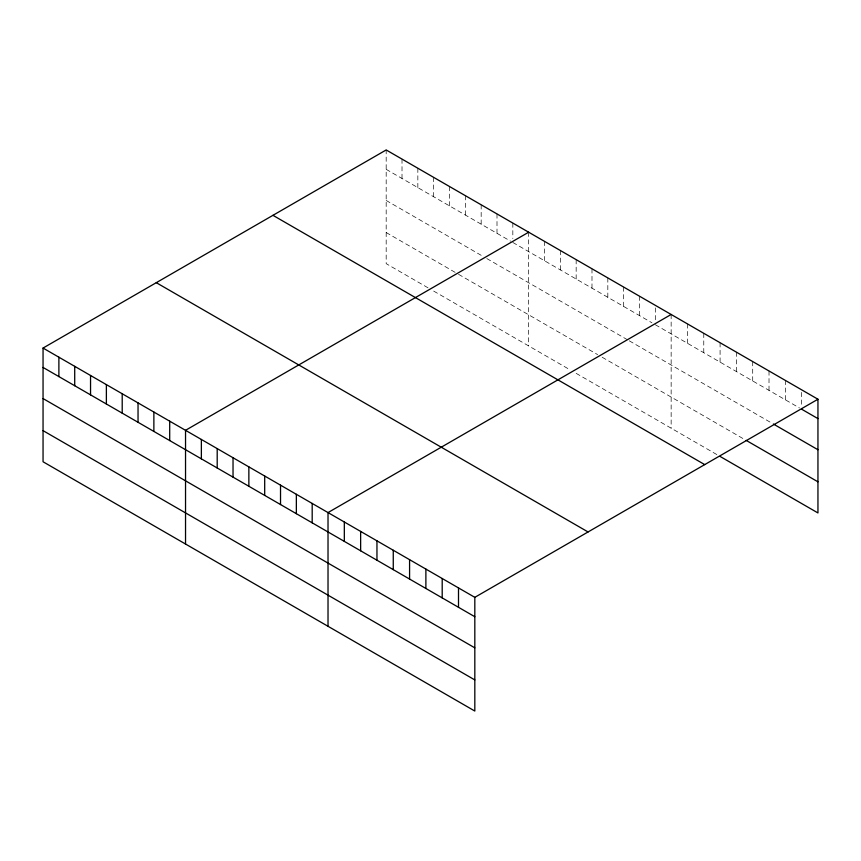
<?xml version="1.0" encoding="UTF-8"?>
<svg xmlns="http://www.w3.org/2000/svg" width="861" height="861" viewBox="0 0 861 861"><rect width="100%" height="100%" fill="white"/><g stroke="black" fill="none" stroke-linecap="round" stroke-linejoin="round"><path stroke-width="0.65" stroke-dasharray="4.3 3.23" d="M386.18 169.337L510.573 241.155M512.833 242.468L651.928 322.767M655.318 324.726L799.46 407.953M386.18 200.462L481.17 255.308M486.82 258.569L628.175 340.181M629.305 340.838L771.187 422.751M386.18 232.535L457.417 273.669M458.558 274.325L597.642 354.624M602.173 357.24L744.001 439.121M428.025 287.822L386.18 263.66L386.18 149.954M433.675 291.083L570.509 370.079M576.16 373.351L717.913 455.189M801.634 392.401L801.634 406.618M785.329 380.401L785.329 399.784M769.013 370.983L769.013 390.367M752.708 361.566L752.708 380.949M736.392 352.149L736.392 371.532M720.087 342.732L720.087 362.115M703.771 333.315L703.771 352.698M687.455 323.897L687.455 343.281M671.149 314.48L671.149 428.186M655.318 307.926L655.318 322.143M639.486 296.195L639.486 315.589M623.655 287.057L623.655 306.441M607.823 277.92L607.823 297.303M591.991 268.772L591.991 288.166M576.16 259.635L576.16 279.029M560.328 250.497L560.328 269.88M544.496 241.349L544.496 260.743M528.665 232.212L528.665 345.928M512.833 223.074L512.833 238.583M497.001 213.937L497.001 233.32M481.17 204.789L481.17 224.183M465.338 195.651L465.338 215.046M449.507 186.514L449.507 205.897M433.675 177.377L433.675 196.76M417.843 168.229L417.843 187.623M402.012 159.091L402.012 178.485"/><path stroke-width="1.29" d="M43.05 348.059L474.82 597.34L474.82 711.046L43.05 461.765L43.05 348.059L386.18 149.954L817.95 399.235L817.95 512.941L720.087 456.438M528.665 232.212L185.535 430.317L185.535 544.034M671.149 314.48L328.019 512.586L328.019 626.291M474.82 597.34L817.95 399.235M801.634 409.201L817.95 418.618M773.361 424.01L817.95 449.743M746.175 440.38L817.95 481.816M272.948 215.325L704.718 464.606M156.282 282.677L588.052 531.958M43.05 367.443L474.82 616.724M43.05 398.568L474.82 647.849M43.05 430.64L474.82 679.921M458.504 587.923L458.504 607.306M442.199 578.506L442.199 597.889M425.883 569.089L425.883 588.472M409.578 559.672L409.578 579.055M393.262 550.254L393.262 569.638M376.957 540.837L376.957 560.22M360.641 531.42L360.641 550.803M344.325 522.003L344.325 541.386M312.188 503.437L312.188 522.831M296.356 494.3L296.356 513.694M280.525 485.163L280.525 504.546M264.693 476.015L264.693 495.409M248.861 466.877L248.861 486.271M233.03 457.74L233.03 477.123M217.198 448.603L217.198 467.986M201.366 439.454L201.366 458.848M169.703 421.18L169.703 440.563M153.871 412.042L153.871 431.426M138.04 402.894L138.04 422.288M122.208 393.757L122.208 413.151M106.377 384.619L106.377 404.003M90.545 375.482L90.545 394.865M74.713 366.334L74.713 385.728M58.882 357.197L58.882 376.591"/></g></svg>
